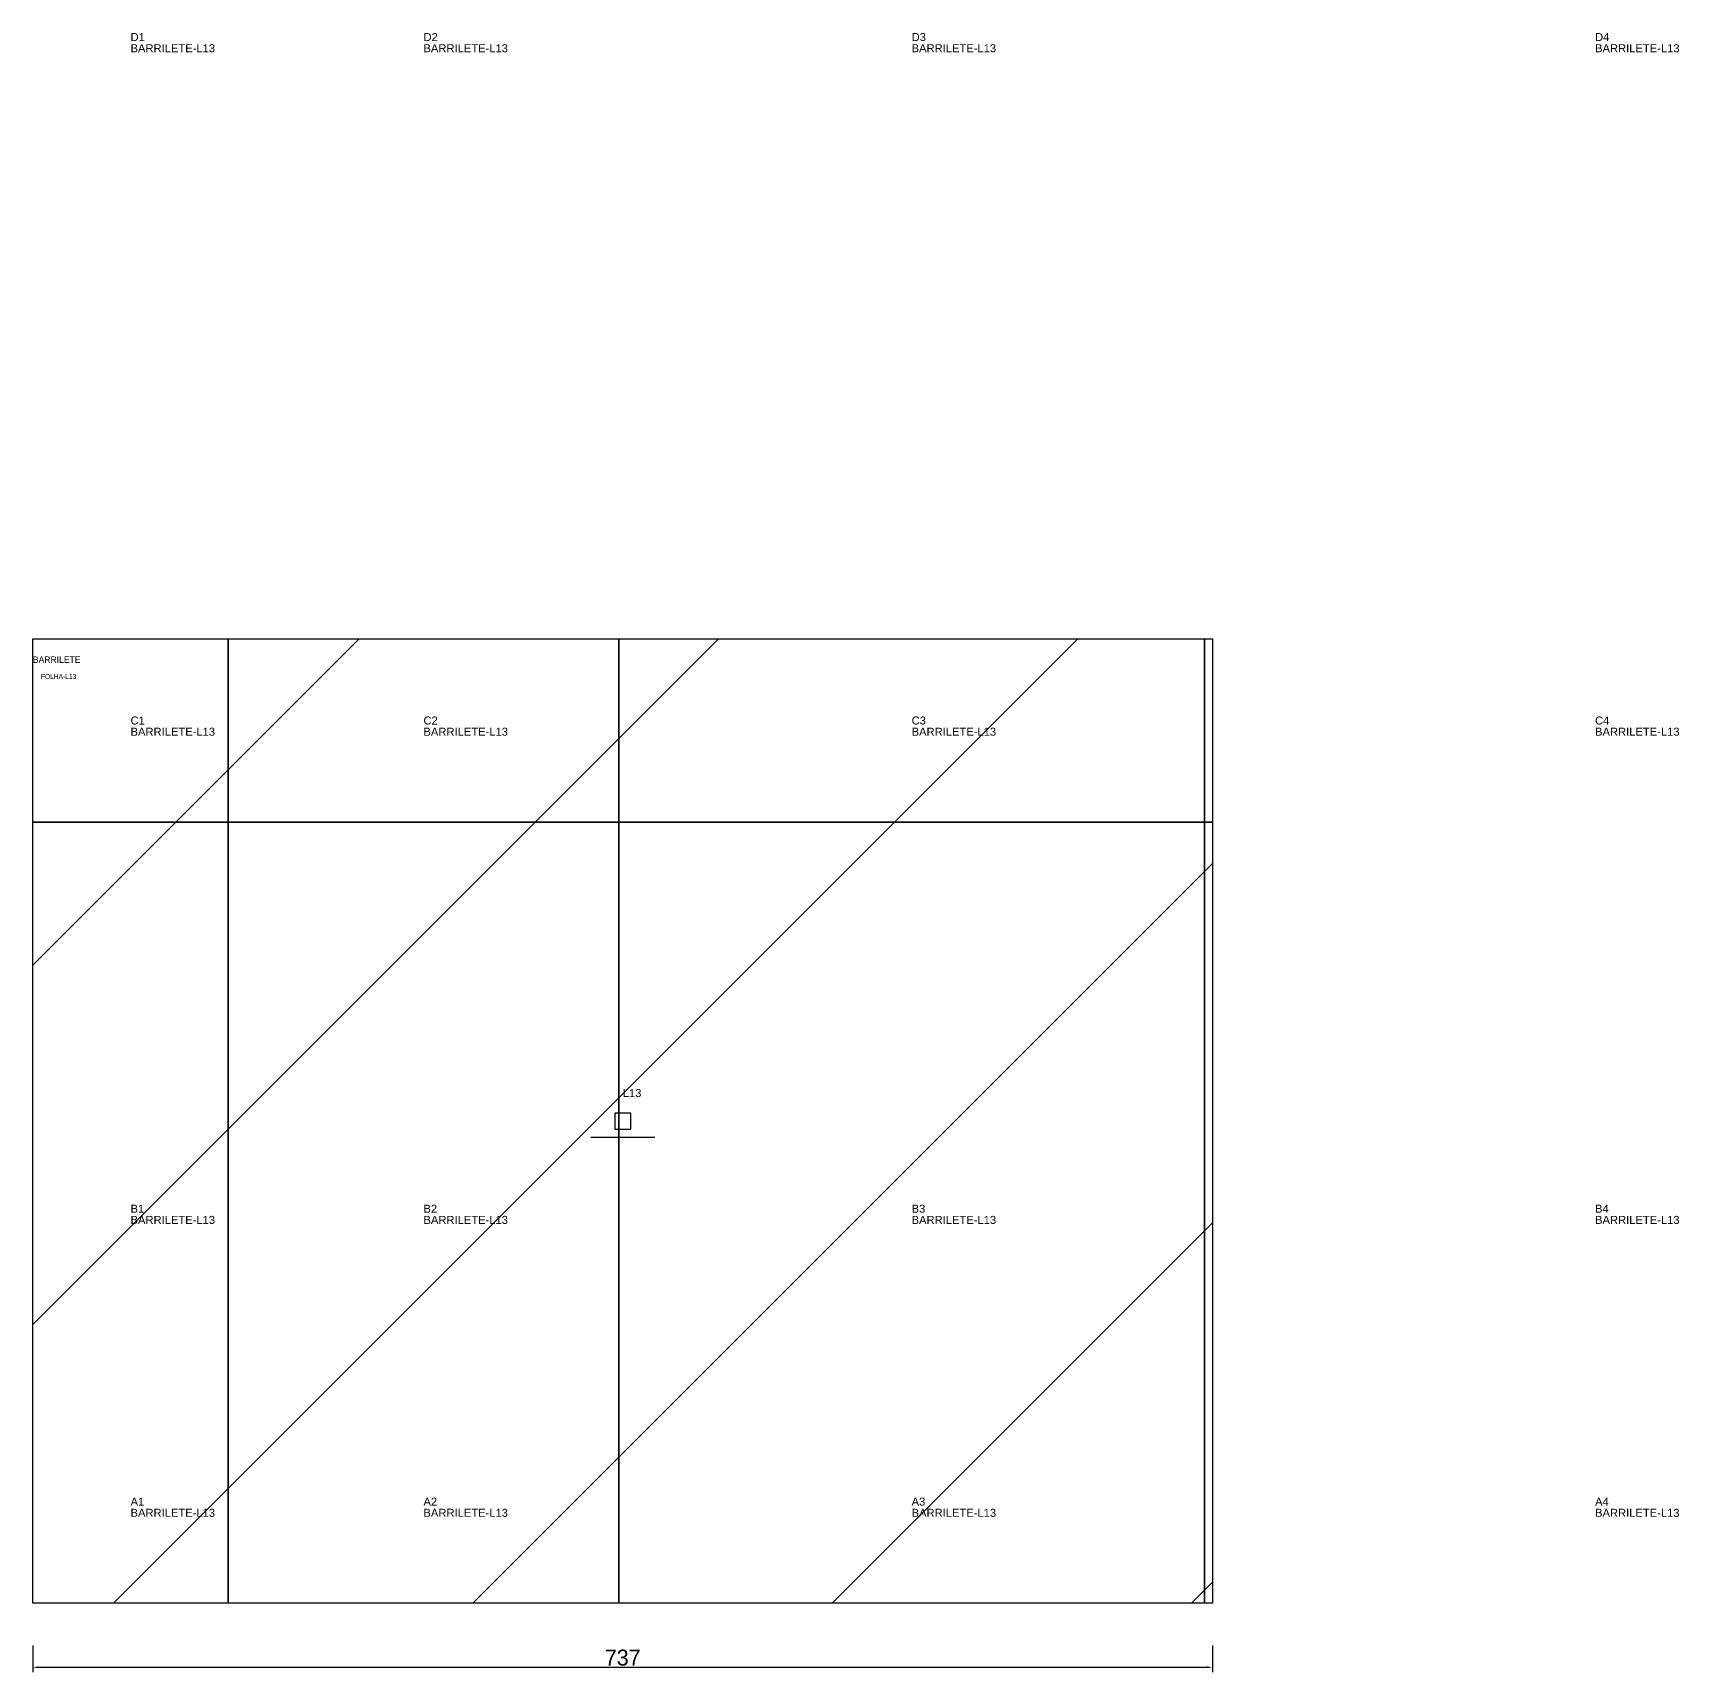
# Model space of a CAD drawing. Header units: metres. Extents: x 222 to 2471, y -444 to 580.
# Drawn here: x 222 to 1251, y -444 to 580 of the extents above; entities that cross this region are included whole.
import ezdxf

# ---------------------------------------------------------------- set-up
doc = ezdxf.new("R2010")
doc.units = ezdxf.units.M
for name, color, linetype in [('3', 3, 'CONTINUOUS'), ('AUX00', 7, 'CONTINUOUS'), ('COTA', 241, 'CONTINUOUS'), ('FOLHA', 255, 'CONTINUOUS'), ('Hachura', 251, 'CONTINUOUS'), ('NOMENCLATURA', 7, 'CONTINUOUS'), ('Nível', 160, 'CONTINUOUS'), ('Painéis', 200, 'CONTINUOUS'), ('Pilares', 5, 'CONTINUOUS'), ('SARR_2.2x7', 40, 'CONTINUOUS')]:
    doc.layers.add(name, color=color, linetype=linetype)
doc.styles.add('ARIAL', font='Arial.ttf')
doc.styles.add('STR_STANDARD', font='arial.ttf')
doc.dimstyles.new('EZ DXF', dxfattribs={"dimtxt": 10, "dimasz": 3.5, "dimexe": 3, "dimexo": 1.5, "dimgap": 1, "dimtad": 1, "dimdec": 1, "dimdsep": 46, "dimcen": 2.5, "dimazin": 3, "dimtfac": 1, "dimtmove": 0, "dimatfit": 3})

msp = doc.modelspace()

# ---------------------------------------------------------------- hatches: boundary and pattern name
at = {"layer": 'Hachura'}
h = msp.add_hatch(dxfattribs=at)
h.set_pattern_fill('ANSI31', scale=50)
h.paths.add_polyline_path([(222.2, 201.5), (959.2, 201.5), (959.2, -401.03), (222.2, -401.03)])
h = msp.add_hatch(dxfattribs=at)
h.set_pattern_fill('ANSI31', scale=50)
h.paths.add_polyline_path([(222.2, 201.5), (959.2, 201.5), (959.2, -401.03), (222.2, -401.03)])

# ---------------------------------------------------------------- linework, layer by layer
at = {"layer": '3'}
for points in [[(344.2, -401.03), (344.2, 201.5)], [(344.2, -401.03), (344.2, 201.5)], [(588.2, -401.03), (588.2, 201.5)], [(588.2, -401.03), (588.2, 201.5)], [(954.2, -401.03), (954.2, 201.5)], [(954.2, -401.03), (954.2, 201.5)], [(222.2, 86.97), (959.2, 86.97)], [(222.2, 86.97), (959.2, 86.97)]]:
    msp.add_lwpolyline(points, close=True, dxfattribs=at)
at = {"layer": 'Painéis', "color": 200}
for p, q in [((222.2, 201.5), (959.2, 201.5)), ((222.2, -401.03), (222.2, 201.5)), ((222.2, 201.5), (959.2, 201.5)), ((222.2, -401.03), (222.2, 201.5)), ((959.2, 201.5), (959.2, -401.03)), ((959.2, 201.5), (959.2, -401.03)), ((959.2, -401.03), (222.2, -401.03)), ((959.2, -401.03), (222.2, -401.03))]:
    msp.add_line(p, q, dxfattribs=at)
at = {"layer": 'Pilares'}
msp.add_lwpolyline([(585.7, -104.77), (595.7, -104.77), (595.7, -94.77), (585.7, -94.77)], close=True, dxfattribs=at)
msp.add_lwpolyline([(585.7, -104.77), (595.7, -104.77), (595.7, -94.77), (585.7, -94.77)], close=True, dxfattribs=at)
at = {"layer": 'SARR_2.2x7'}
msp.add_line((570.7, -109.77), (610.7, -109.77), dxfattribs=at)
msp.add_line((570.7, -109.77), (610.7, -109.77), dxfattribs=at)

# ---------------------------------------------------------------- texts
at = {"layer": '3', "style": 'STR_STANDARD'}
for s, p in [('D1', (283.2, 574.97)), ('D1', (283.2, 574.97)), ('D2', (466.2, 574.97)), ('D2', (466.2, 574.97)), ('D3', (771.2, 574.97)), ('D3', (771.2, 574.97)), ('D4', (1198.2, 574.97)), ('D4', (1198.2, 574.97)), ('C1', (283.2, 147.97)), ('C1', (283.2, 147.97)), ('C2', (466.2, 147.97)), ('C2', (466.2, 147.97)), ('C3', (771.2, 147.97)), ('C3', (771.2, 147.97)), ('C4', (1198.2, 147.97)), ('C4', (1198.2, 147.97)), ('B1', (283.2, -157.03)), ('B1', (283.2, -157.03)), ('B2', (466.2, -157.03)), ('B2', (466.2, -157.03)), ('B3', (771.2, -157.03)), ('B3', (771.2, -157.03)), ('B4', (1198.2, -157.03)), ('B4', (1198.2, -157.03)), ('A1', (283.2, -340.03)), ('A1', (283.2, -340.03)), ('A2', (466.2, -340.03)), ('A2', (466.2, -340.03)), ('A3', (771.2, -340.03)), ('A3', (771.2, -340.03)), ('A4', (1198.2, -340.03)), ('A4', (1198.2, -340.03))]:
    msp.add_text(s, height=5, dxfattribs=at).set_placement(p)
at = {"layer": 'AUX00', "style": 'STR_STANDARD'}
for p in [(283.2, 567.97), (283.2, 567.97), (466.2, 567.97), (466.2, 567.97), (771.2, 567.97), (771.2, 567.97), (1198.2, 567.97), (1198.2, 567.97), (283.2, 140.97), (283.2, 140.97), (466.2, 140.97), (466.2, 140.97), (771.2, 140.97), (771.2, 140.97), (1198.2, 140.97), (1198.2, 140.97), (283.2, -164.03), (283.2, -164.03), (466.2, -164.03), (466.2, -164.03), (771.2, -164.03), (771.2, -164.03), (1198.2, -164.03), (1198.2, -164.03), (283.2, -347.03), (283.2, -347.03), (466.2, -347.03), (466.2, -347.03), (771.2, -347.03), (771.2, -347.03), (1198.2, -347.03), (1198.2, -347.03)]:
    msp.add_text('BARRILETE-L13', height=5, dxfattribs=at).set_placement(p)
at = {"layer": 'FOLHA'}
msp.add_text('FOLHA-L13', height=3, dxfattribs=at).set_placement((227.2, 176.5))
msp.add_text('FOLHA-L13', height=3, dxfattribs=at).set_placement((227.2, 176.5))
at = {"layer": 'NOMENCLATURA', "insert": (590.7, -79.77), "char_height": 5, "attachment_point": 1, "style": 'ARIAL'}
msp.add_mtext('L13', dxfattribs=at)
msp.add_mtext('L13', dxfattribs=at)
at = {"layer": 'Nível'}
msp.add_text('BARRILETE', height=4, dxfattribs=at).set_placement((222.2, 186.5))
msp.add_text('BARRILETE', height=4, dxfattribs=at).set_placement((222.2, 186.5))

# ---------------------------------------------------------------- dimensions: what is measured, and where the dimension line sits
at = {"layer": 'COTA'}
msp.add_linear_dim(base=(222.2, -441.03), p1=(222.2, -426.03), p2=(959.2, -426.03), dimstyle='EZ DXF', dxfattribs=at).render()
msp.add_linear_dim(base=(222.2, -441.03), p1=(222.2, -426.03), p2=(959.2, -426.03), dimstyle='EZ DXF', dxfattribs=at).render()

doc.saveas('drawing.dxf')
